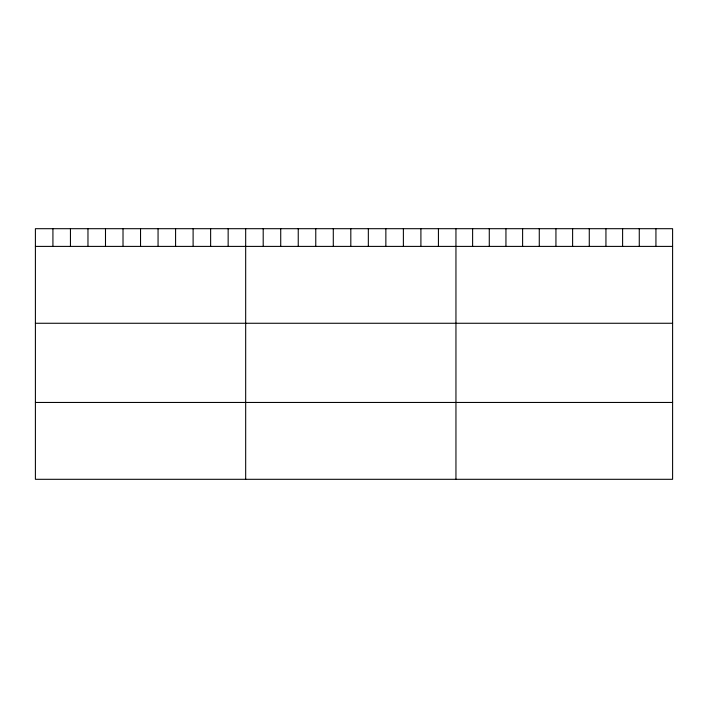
<?xml version="1.0" encoding="UTF-8"?>
<svg xmlns="http://www.w3.org/2000/svg" width="708" height="708" viewBox="0 0 708 708"><rect width="100%" height="100%" fill="white"/><g stroke="black" fill="none" stroke-linecap="round" stroke-linejoin="round"><path stroke-width="1.06" d="M672.6 246.402L672.6 479.307L35.4 479.307L35.4 228.693L672.6 228.693L672.6 246.402L35.4 246.402M35.4 323.264L672.6 323.264M35.4 402.454L672.6 402.454M655.935 228.693L655.935 246.402M639.271 228.693L639.271 246.402M622.606 228.693L622.606 246.402M605.942 228.693L605.942 246.402M589.277 228.693L589.277 246.402M572.613 228.693L572.613 246.402M555.939 228.693L555.939 246.402M539.275 228.693L539.275 246.402M522.61 228.693L522.61 246.402M505.946 228.693L505.946 246.402M489.281 228.693L489.281 246.402M472.617 228.693L472.617 246.402M455.952 228.693L455.952 479.307M438.429 228.693L438.429 246.402M420.906 228.693L420.906 246.402M403.383 228.693L403.383 246.402M385.86 228.693L385.86 246.402M368.337 228.693L368.337 246.402M350.814 228.693L350.814 246.402M333.291 228.693L333.291 246.402M315.768 228.693L315.768 246.402M298.245 228.693L298.245 246.402M280.722 228.693L280.722 246.402M263.199 228.693L263.199 246.402M245.676 228.693L245.676 479.307M228.153 228.693L228.153 246.402M210.63 228.693L210.63 246.402M193.107 228.693L193.107 246.402M175.584 228.693L175.584 246.402M158.061 228.693L158.061 246.402M140.538 228.693L140.538 246.402M123.015 228.693L123.015 246.402M105.492 228.693L105.492 246.402M87.969 228.693L87.969 246.402M70.446 228.693L70.446 246.402M52.923 228.693L52.923 246.402"/></g></svg>
